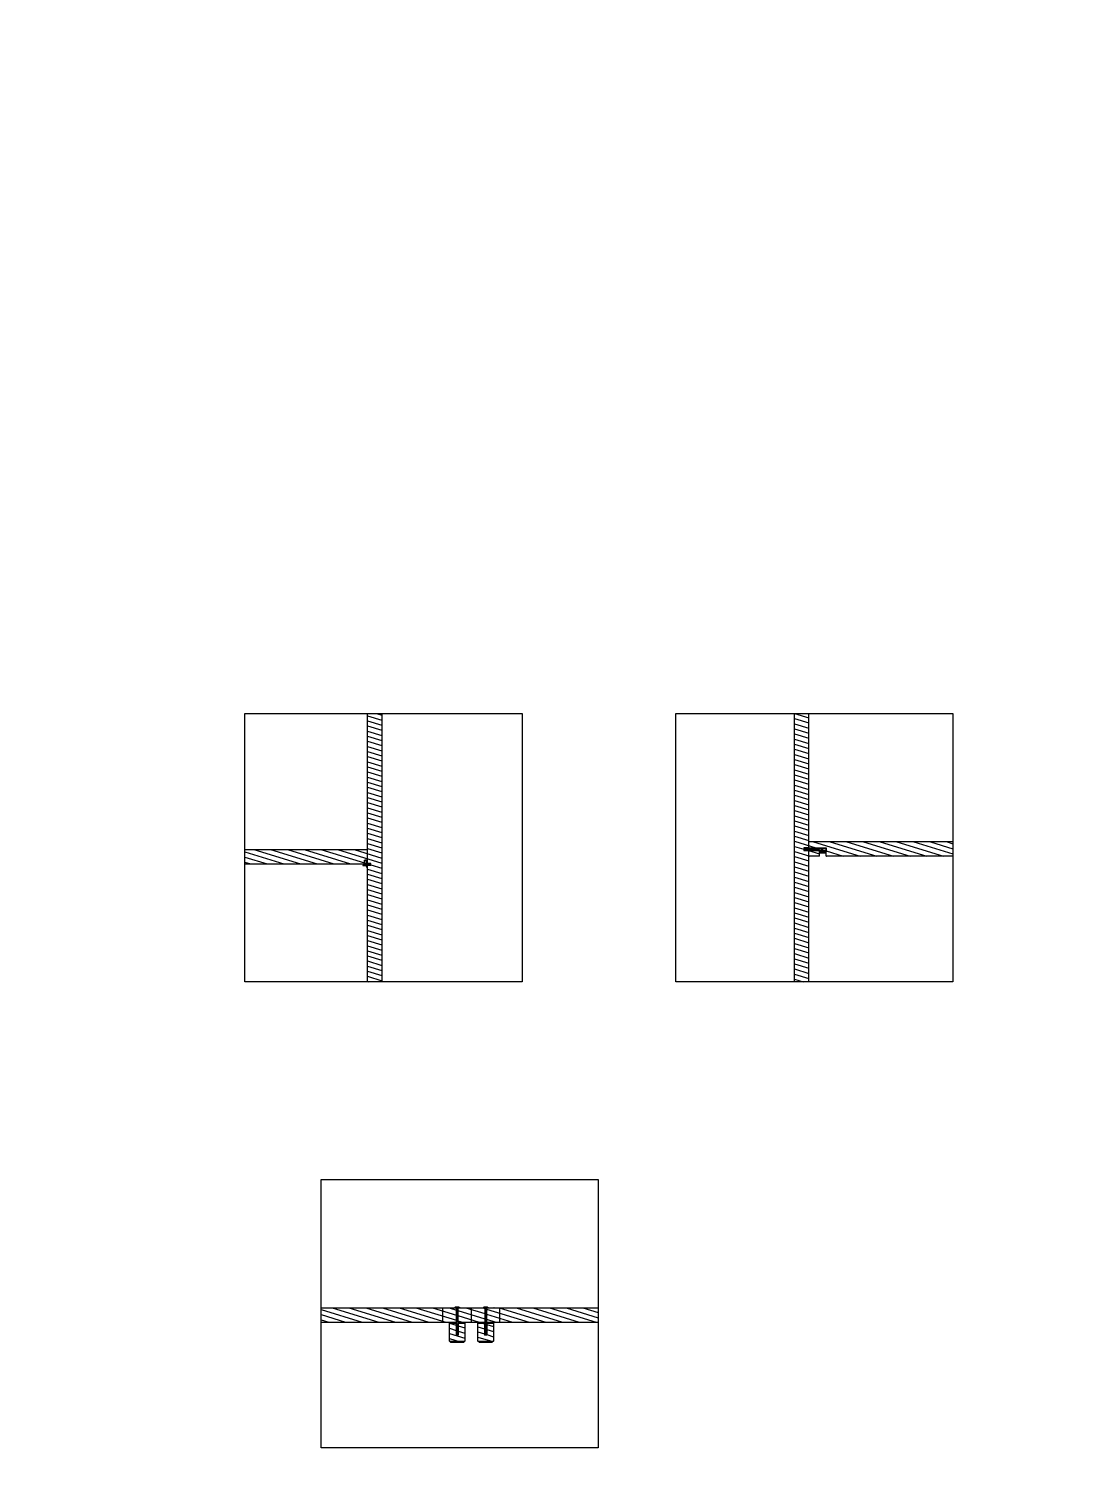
# Model space of a CAD drawing. Header units: centimetres. Extents: x 2056 to 3726, y 479 to 1259.
# Drawn here: x 3335.3 to 3519.8, y 1005.6 to 1259.1 of the extents above; entities that cross this region are included whole.
import ezdxf

# ---------------------------------------------------------------- set-up
doc = ezdxf.new("R2010")
doc.units = ezdxf.units.CM
doc.layers.add('A-FURN', color=94, linetype='Continuous')
doc.layers.add('ferramenta', color=211, linetype='Continuous')

msp = doc.modelspace()

# ---------------------------------------------------------------- hatches: boundary and pattern name
at = {"layer": 'A-FURN'}
h = msp.add_hatch(dxfattribs=at)
h.set_pattern_fill('ANSI31', color=253, scale=0.27, angle=118)
h.paths.add_polyline_path([(3277.14, 1045), (3275.29, 1045), (3275.29, 1044.01), (3277.14, 1044)])
h.paths.add_polyline_path([(3203.99, 1045), (3202.14, 1045), (3202.14, 1044.01), (3203.99, 1044.01)])
h.paths.add_polyline_path([(3197.14, 1044.99), (3197.14, 1044.99), (3195.29, 1044.99), (3195.29, 1044.01), (3197.14, 1044.01)])
h.paths.add_polyline_path([(3123.99, 1044.99), (3122.14, 1044.99), (3122.14, 1044.99), (3122.14, 1044.01), (3123.99, 1044.01)], flags=17)
h.paths.add_polyline_path([(3474.04, 1114.97), (3472.19, 1114.97), (3472.19, 1114.97), (3472.19, 1114), (3474.04, 1114)], flags=17)
h.paths.add_polyline_path([(3497.48, 1116.5), (3472.19, 1116.5), (3472.19, 1115.48), (3475.23, 1115.48), (3475.23, 1114), (3497.48, 1114)])
h.paths.add_polyline_path([(3472.19, 1139.05), (3469.69, 1139.05), (3469.69, 1091.95), (3472.19, 1091.95), (3472.19, 1114.97), (3472.19, 1114.97), (3471.32, 1114.97), (3471.32, 1115.48), (3472.19, 1115.48), (3472.19, 1116.5)])
h.paths.add_polyline_path([(3572.36, 1123.63), (3552.37, 1123.63), (3552.37, 1121.13), (3572.36, 1121.13)])
h.paths.add_polyline_path([(3552.37, 1123.63), (3547.37, 1123.63), (3547.37, 1121.13), (3552.37, 1121.13)])
h.paths.add_polyline_path([(3549.87, 1127.18), (3548.99, 1127.18), (3548.99, 1127.69), (3549.87, 1127.69), (3549.87, 1128.88), (3548.8, 1128.88), (3548.8, 1129.46), (3549.87, 1129.46), (3549.87, 1139.05), (3547.37, 1139.05), (3547.37, 1123.63), (3549.87, 1123.63)])
h.paths.add_polyline_path([(3572.36, 1139.05), (3549.87, 1139.05), (3549.87, 1129.46), (3550.94, 1129.46), (3550.94, 1128.88), (3549.87, 1128.88), (3549.87, 1127.69), (3552.27, 1127.69), (3552.27, 1127.18), (3549.87, 1127.18), (3549.87, 1123.63), (3552.37, 1123.63), (3572.36, 1123.63)])
h.paths.add_polyline_path([(3411.82, 1028.89), (3409.09, 1028.89), (3409.31, 1028.73), (3411.6, 1028.73)])
h.paths.add_polyline_path([(3410.28, 1032.16), (3409.17, 1032.16), (3409.1, 1032.05), (3409.13, 1032.04), (3410.28, 1032.04)])
h.paths.add_polyline_path([(3411.74, 1032.16), (3410.63, 1032.16), (3410.63, 1032.04), (3411.82, 1032.04)])
h.paths.add_polyline_path([(3411.82, 1032.04), (3410.63, 1032.04), (3410.63, 1029.93), (3410.28, 1029.93), (3410.28, 1032.04), (3409.13, 1032.04), (3409.09, 1032.04), (3409.09, 1028.89), (3411.82, 1028.89)])
h.paths.add_polyline_path([(3415.28, 1032.16), (3414.17, 1032.16), (3414.09, 1032.04), (3415.28, 1032.04)])
h.paths.add_polyline_path([(3416.74, 1032.16), (3415.64, 1032.16), (3415.64, 1032.04), (3416.82, 1032.04)])
h.paths.add_polyline_path([(3416.82, 1032.04), (3415.64, 1032.04), (3415.64, 1029.93), (3415.28, 1029.93), (3415.28, 1032.04), (3414.09, 1032.04), (3414.09, 1028.89), (3416.82, 1028.89)])
h.paths.add_polyline_path([(3416.82, 1028.89), (3414.09, 1028.89), (3414.31, 1028.73), (3416.6, 1028.73)])
h.paths.add_polyline_path([(3600.59, 1123.24), (3599.52, 1123.24), (3599.52, 1123.83), (3600.59, 1123.83), (3600.59, 1125.88), (3598.09, 1125.91), (3598.09, 1116.04), (3600.59, 1116.04), (3600.59, 1118.24), (3599.52, 1118.24), (3599.52, 1118.83), (3600.59, 1118.83)])
h.paths.add_polyline_path([(3607.54, 1125.8), (3600.59, 1125.88), (3600.59, 1123.83), (3601.66, 1123.83), (3601.66, 1123.24), (3600.59, 1123.24), (3600.59, 1118.83), (3601.66, 1118.83), (3601.66, 1118.24), (3600.59, 1118.24), (3600.59, 1116.04), (3600.59, 1116.04), (3607.51, 1116.04)])
h.paths.add_polyline_path([(3653.57, 1117.14), (3643.1, 1117.14), (3643.1, 1117.14), (3643.1, 1116.18), (3642.98, 1115.9), (3642.87, 1116.18), (3642.87, 1117.14), (3631.29, 1117.14), (3631.29, 1109.4), (3653.57, 1109.4)])
h.paths.add_polyline_path([(3653.57, 1117.64), (3643.1, 1117.64), (3643.1, 1117.14), (3653.57, 1117.14)])
h.paths.add_polyline_path([(3642.87, 1117.64), (3631.29, 1117.64), (3631.29, 1117.14), (3642.87, 1117.14)])
h.paths.add_polyline_path([(3415.32, 1034.75), (3412.96, 1034.75), (3412.96, 1032.25), (3415.32, 1032.25)])
h.paths.add_polyline_path([(3417.96, 1034.75), (3415.6, 1034.75), (3415.6, 1032.25), (3417.96, 1032.25)])
h.paths.add_polyline_path([(3397.24, 1139.05), (3394.74, 1139.05), (3394.74, 1112.68), (3395.28, 1112.68), (3395.28, 1112.39), (3394.74, 1112.39), (3394.74, 1091.95), (3397.24, 1091.95)])
h.paths.add_polyline_path([(3394.74, 1115.15), (3373.21, 1115.15), (3373.21, 1112.65), (3394.06, 1112.65), (3394.18, 1112.75), (3394.18, 1113.3), (3394.58, 1113.3), (3394.58, 1112.75), (3394.69, 1112.65), (3394.74, 1112.65), (3394.74, 1112.68)])
h.paths.add_polyline_path([(3410.31, 1034.75), (3407.96, 1034.75), (3407.96, 1032.25), (3410.31, 1032.25)])
h.paths.add_polyline_path([(3412.96, 1034.75), (3410.6, 1034.75), (3410.6, 1032.25), (3412.96, 1032.25)])
h.paths.add_polyline_path([(3407.96, 1034.75), (3386.56, 1034.75), (3386.56, 1032.25), (3407.96, 1032.25)])
h.paths.add_polyline_path([(3435.23, 1034.75), (3417.96, 1034.75), (3417.96, 1032.25), (3435.23, 1032.25)])
h.paths.add_polyline_path([(3197.14, 1146.26), (3122.14, 1146.26), (3122.14, 1143.76), (3197.14, 1143.76)])
h.paths.add_polyline_path([(3197.14, 1115.51), (3122.14, 1115.51), (3122.14, 1113.01), (3122.19, 1113.01), (3122.3, 1113.12), (3122.3, 1113.67), (3122.7, 1113.67), (3122.7, 1113.12), (3122.81, 1113.01), (3196.47, 1113.01), (3196.58, 1113.12), (3196.58, 1113.67), (3196.98, 1113.67), (3196.98, 1113.12), (3197.09, 1113.01), (3197.14, 1113.01)])
h.paths.add_polyline_path([(3277.14, 1146.26), (3202.14, 1146.26), (3202.14, 1143.76), (3277.14, 1143.76)])
h.paths.add_polyline_path([(3276.58, 1113.66), (3276.98, 1113.66), (3276.98, 1113.11), (3277.09, 1113), (3277.14, 1113), (3277.14, 1113.04), (3277.14, 1115.5), (3202.14, 1115.51), (3202.14, 1113.01), (3202.19, 1113.01), (3202.3, 1113.12), (3202.3, 1113.67), (3202.7, 1113.67), (3202.7, 1113.12), (3202.81, 1113.01), (3276.47, 1113), (3276.58, 1113.11)])
h.paths.add_polyline_path([(3277.14, 1083.51), (3202.14, 1083.51), (3202.14, 1080.95), (3202.3, 1081.1), (3202.3, 1081.67), (3202.7, 1081.67), (3202.7, 1081.1), (3202.79, 1081.01), (3276.47, 1081.01), (3276.58, 1081.11), (3276.58, 1081.66), (3276.98, 1081.66), (3276.98, 1081.11), (3277.09, 1081.01), (3277.14, 1081.01)])
h.paths.add_polyline_path([(3197.14, 1083.51), (3122.14, 1083.51), (3122.14, 1081.01), (3122.19, 1081.01), (3122.3, 1081.12), (3122.3, 1081.67), (3122.7, 1081.67), (3122.7, 1081.12), (3122.81, 1081.01), (3196.47, 1081.01), (3196.58, 1081.12), (3196.58, 1081.67), (3196.98, 1081.67), (3196.98, 1081.12), (3197.09, 1081.01), (3197.14, 1081.01)])
h.paths.add_polyline_path([(3194.1, 1045.5), (3197.14, 1045.5), (3197.14, 1046.51), (3122.14, 1046.51), (3122.14, 1045.5), (3125.18, 1045.5), (3125.18, 1044.01), (3194.1, 1044.01)])
h.paths.add_polyline_path([(3277.14, 1046.5), (3202.14, 1046.51), (3202.14, 1045.51), (3205.18, 1045.51), (3205.18, 1044.01), (3274.1, 1044.01), (3274.1, 1045.51), (3277.14, 1045.51)])
h.paths.add_polyline_path([(3197.14, 1019.51), (3122.14, 1019.51), (3122.14, 1017.01), (3122.19, 1017.01), (3122.3, 1017.12), (3122.3, 1017.67), (3122.7, 1017.67), (3122.7, 1017.12), (3122.81, 1017.01), (3196.47, 1017.01), (3196.58, 1017.12), (3196.58, 1017.67), (3196.98, 1017.67), (3196.98, 1017.12), (3197.09, 1017.01), (3197.14, 1017.01)])
h.paths.add_polyline_path([(3277.14, 1019.51), (3202.14, 1019.51), (3202.14, 1017.01), (3202.19, 1017.01), (3202.3, 1017.12), (3202.3, 1017.67), (3202.7, 1017.67), (3202.7, 1017.12), (3202.81, 1017.01), (3276.47, 1017.01), (3276.58, 1017.11), (3276.58, 1017.66), (3276.98, 1017.66), (3276.98, 1017.11), (3277.14, 1016.96)])
h.paths.add_polyline_path([(3197.14, 987.5), (3122.14, 987.5), (3122.14, 985.01), (3122.19, 985.01), (3122.3, 985.12), (3122.3, 985.67), (3122.7, 985.67), (3122.7, 985.12), (3122.81, 985.01), (3196.47, 985.01), (3196.58, 985.12), (3196.58, 985.67), (3196.98, 985.67), (3196.98, 985.12), (3197.14, 984.97)])
h.paths.add_polyline_path([(3277.14, 987.51), (3202.14, 987.51), (3202.14, 985.01), (3202.19, 985.01), (3202.3, 985.12), (3202.3, 985.67), (3202.7, 985.67), (3202.7, 985.12), (3202.81, 985.01), (3276.47, 985.01), (3276.58, 985.11), (3276.58, 985.66), (3276.98, 985.66), (3276.98, 985.11), (3277.14, 984.96)])
h.paths.add_polyline_path([(3197.14, 955.22), (3196.07, 955.22), (3196.07, 955.8), (3197.14, 955.8), (3197.14, 956.76), (3122.14, 956.76), (3122.14, 955.8), (3123.21, 955.8), (3123.21, 955.22), (3122.14, 955.22), (3122.14, 954.26), (3197.14, 954.26)])
h.paths.add_polyline_path([(3277.14, 956.76), (3202.14, 956.76), (3202.14, 955.8), (3203.21, 955.8), (3203.21, 955.22), (3202.14, 955.22), (3202.14, 954.26), (3277.14, 954.26), (3277.14, 955.22), (3276.07, 955.22), (3276.07, 955.8), (3277.14, 955.8)])
h.paths.add_polyline_path([(3197.14, 951.47), (3196.07, 951.47), (3196.07, 952.05), (3197.14, 952.05), (3197.14, 954.26), (3122.14, 954.26), (3122.14, 952.05), (3123.21, 952.05), (3123.21, 951.47), (3122.14, 951.47), (3122.14, 947.05), (3123.21, 947.05), (3123.21, 946.47), (3122.14, 946.47), (3122.14, 944.26), (3122.14, 944.26), (3197.14, 944.26), (3197.14, 946.47), (3196.07, 946.47), (3196.07, 947.05), (3197.14, 947.05)])
h.paths.add_polyline_path([(2972.57, 987.5), (2947.57, 987.5), (2947.57, 985.01), (2972.57, 985.01)])
h.paths.add_polyline_path([(2972.57, 1019.51), (2947.57, 1019.51), (2947.57, 1017.01), (2972.57, 1017.01)])
h.paths.add_polyline_path([(2972.57, 956.76), (2947.57, 956.76), (2947.57, 955.62), (2947.57, 955.62), (2948.52, 955.62), (2948.81, 955.5), (2948.52, 955.39), (2947.57, 955.39), (2947.57, 954.26), (2972.57, 954.26)])
h.paths.add_polyline_path([(2972.57, 954.26), (2970.21, 954.26), (2970.21, 944.26), (2972.57, 944.26)])
h.paths.add_polyline_path([(2970.21, 954.26), (2967.71, 954.26), (2967.71, 944.26), (2970.21, 944.26)])
h.paths.add_polyline_path([(2947.57, 958.31), (2947.07, 958.31), (2947.07, 955.62), (2947.57, 955.62)])
h.paths.add_polyline_path([(2947.57, 955.39), (2947.07, 955.39), (2947.07, 953.26), (2947.57, 953.26)])
h.paths.add_polyline_path([(2972.57, 1083.51), (2947.57, 1083.51), (2947.57, 1081.01), (2972.57, 1081.01)])
h.paths.add_polyline_path([(2972.57, 1046.51), (2947.57, 1046.51), (2947.57, 1045.38), (2948.52, 1045.38), (2948.81, 1045.26), (2948.52, 1045.15), (2947.57, 1045.15), (2947.57, 1044.01), (2972.57, 1044.01)])
h.paths.add_polyline_path([(2972.57, 1115.51), (2947.57, 1115.51), (2947.57, 1113.01), (2972.57, 1113.01)])
h.paths.add_polyline_path([(2972.57, 1146.26), (2947.57, 1146.26), (2947.57, 1145.13), (2947.57, 1145.13), (2948.52, 1145.13), (2948.81, 1145.01), (2948.52, 1144.9), (2947.57, 1144.9), (2947.57, 1143.76), (2972.57, 1143.76)])
h.paths.add_polyline_path([(2947.57, 1146.26), (2947.07, 1146.26), (2947.07, 1145.13), (2947.57, 1145.13)])
h.paths.add_polyline_path([(3199.64, 1146.26), (3198.83, 1146.26), (3197.14, 1146.26), (3197.14, 1143.76), (3197.14, 1113.05), (3197.68, 1113.05), (3197.68, 1112.75), (3197.14, 1112.75), (3197.14, 1081.05), (3197.68, 1081.05), (3197.68, 1080.76), (3197.14, 1080.76), (3197.14, 1045.5), (3198.02, 1045.5), (3198.02, 1044.99), (3197.14, 1044.99), (3197.14, 1017.05), (3197.68, 1017.05), (3197.68, 1016.76), (3197.14, 1016.76), (3197.14, 985.05), (3197.68, 985.05), (3197.68, 984.76), (3197.14, 984.76), (3197.14, 955.8), (3198.21, 955.8), (3198.21, 955.22), (3197.14, 955.22), (3197.14, 954.26), (3197.14, 952.05), (3198.21, 952.05), (3198.21, 951.47), (3197.14, 951.47), (3197.14, 947.05), (3198.21, 947.05), (3198.21, 946.47), (3197.14, 946.47), (3197.14, 944.26), (3199.64, 944.26)])
h.paths.add_polyline_path([(3022.57, 1256.61), (3021.53, 1256.61), (3021.53, 1257.17), (3022.57, 1257.17), (3022.57, 1259.14), (3020.07, 1259.14), (3020.07, 1231.64), (3022.57, 1231.64), (3022.57, 1235.18), (3021.69, 1235.18), (3021.69, 1235.69), (3022.57, 1235.69), (3022.57, 1236.89), (3021.5, 1236.89), (3021.5, 1237.47), (3022.57, 1237.47), (3022.57, 1250.81), (3021.5, 1250.81), (3021.5, 1251.39), (3022.57, 1251.39), (3022.57, 1252.59), (3021.69, 1252.59), (3021.69, 1253.1), (3022.57, 1253.1)])
h.paths.add_polyline_path([(3025.07, 1231.64), (3020.07, 1231.64), (3020.07, 1229.14), (3025.07, 1229.14)])
h.paths.add_polyline_path([(3055.07, 1231.64), (3025.07, 1231.64), (3025.07, 1229.14), (3055.07, 1229.14)])
h.paths.add_polyline_path([(3057.43, 1231.64), (3055.07, 1231.64), (3055.07, 1229.14), (3057.43, 1229.14)])
h.paths.add_polyline_path([(3060.07, 1231.64), (3057.71, 1231.64), (3057.71, 1229.14), (3060.07, 1229.14)])
h.paths.add_polyline_path([(3062.43, 1231.64), (3060.07, 1231.64), (3060.07, 1229.14), (3062.43, 1229.14)])
h.paths.add_polyline_path([(3065.07, 1231.64), (3062.71, 1231.64), (3062.71, 1229.14), (3065.07, 1229.14)])
h.paths.add_polyline_path([(3095.07, 1231.64), (3065.07, 1231.64), (3065.07, 1229.14), (3095.07, 1229.14)])
h.paths.add_polyline_path([(3100.07, 1231.64), (3095.07, 1231.64), (3095.07, 1229.14), (3100.07, 1229.14)])
h.paths.add_polyline_path([(3105.07, 1231.64), (3100.07, 1231.64), (3100.07, 1229.14), (3105.07, 1229.14)])
h.paths.add_polyline_path([(3102.57, 1235.18), (3101.69, 1235.18), (3101.69, 1235.69), (3102.57, 1235.69), (3102.57, 1236.89), (3101.5, 1236.89), (3101.5, 1237.47), (3102.57, 1237.47), (3102.57, 1250.81), (3101.5, 1250.81), (3101.5, 1251.39), (3102.57, 1251.39), (3102.57, 1252.59), (3101.69, 1252.59), (3101.69, 1253.1), (3102.57, 1253.1), (3102.57, 1256.61), (3101.53, 1256.61), (3101.53, 1257.17), (3102.57, 1257.17), (3102.57, 1259.14), (3100.07, 1259.14), (3100.07, 1231.64), (3100.07, 1231.64), (3102.57, 1231.64)])
h.paths.add_polyline_path([(3100.07, 1259.14), (3097.57, 1259.14), (3097.57, 1257.17), (3098.6, 1257.17), (3098.6, 1256.61), (3097.57, 1256.61), (3097.57, 1253.1), (3098.44, 1253.1), (3098.44, 1252.59), (3097.57, 1252.59), (3097.57, 1251.39), (3098.64, 1251.39), (3098.64, 1250.81), (3097.57, 1250.81), (3097.57, 1237.47), (3098.64, 1237.47), (3098.64, 1236.89), (3097.57, 1236.89), (3097.57, 1235.69), (3098.44, 1235.69), (3098.44, 1235.18), (3097.57, 1235.18), (3097.57, 1231.64), (3100.07, 1231.64)])
h.paths.add_polyline_path([(3033.16, 1257.14), (3021.57, 1257.14), (3021.57, 1256.64), (3033.16, 1256.64)])
h.paths.add_polyline_path([(3043.86, 1257.14), (3033.38, 1257.14), (3033.38, 1256.64), (3043.86, 1256.64)], flags=17)
h.paths.add_polyline_path([(3054.56, 1257.14), (3044.08, 1257.14), (3044.08, 1256.64), (3054.56, 1256.64)], flags=17)
h.paths.add_polyline_path([(3065.36, 1257.14), (3054.78, 1257.14), (3054.78, 1256.64), (3065.36, 1256.64)], flags=17)
h.paths.add_polyline_path([(3076.06, 1257.14), (3065.58, 1257.14), (3065.58, 1256.64), (3076.06, 1256.64)], flags=17)
h.paths.add_polyline_path([(3086.76, 1257.14), (3076.28, 1257.14), (3076.28, 1256.64), (3086.76, 1256.64)], flags=17)
h.paths.add_polyline_path([(3098.57, 1257.14), (3086.98, 1257.14), (3086.98, 1256.64), (3098.57, 1256.64)])
h.paths.add_polyline_path([(3113.16, 1257.14), (3101.57, 1257.14), (3101.57, 1256.64), (3113.16, 1256.64)])
h.paths.add_polyline_path([(3123.86, 1257.14), (3113.38, 1257.14), (3113.38, 1256.64), (3123.86, 1256.64)], flags=17)
h.paths.add_polyline_path([(3134.56, 1257.14), (3124.08, 1257.14), (3124.08, 1256.64), (3134.56, 1256.64)], flags=17)
h.paths.add_polyline_path([(3145.36, 1257.14), (3134.78, 1257.14), (3134.78, 1256.64), (3145.36, 1256.64)], flags=17)
h.paths.add_polyline_path([(3156.06, 1257.14), (3145.58, 1257.14), (3145.58, 1256.64), (3156.06, 1256.64)], flags=17)
h.paths.add_polyline_path([(3166.76, 1257.14), (3156.28, 1257.14), (3156.28, 1256.64), (3166.76, 1256.64)], flags=17)
h.paths.add_polyline_path([(3178.57, 1257.14), (3166.98, 1257.14), (3166.98, 1256.64), (3178.57, 1256.64)])
h.paths.add_polyline_path([(3180.07, 1259.14), (3177.57, 1259.14), (3177.57, 1257.17), (3178.6, 1257.17), (3178.6, 1256.61), (3177.57, 1256.61), (3177.57, 1253.1), (3178.45, 1253.1), (3178.45, 1252.59), (3177.57, 1252.59), (3177.57, 1251.39), (3177.57, 1251.39), (3178.64, 1251.39), (3178.64, 1250.81), (3177.57, 1250.81), (3177.57, 1237.47), (3178.64, 1237.47), (3178.64, 1236.89), (3177.57, 1236.89), (3177.57, 1235.69), (3178.44, 1235.69), (3178.44, 1235.18), (3177.57, 1235.18), (3177.57, 1231.64), (3180.07, 1231.64)])
h.paths.add_polyline_path([(3180.07, 1231.64), (3177.57, 1231.64), (3175.07, 1231.64), (3175.07, 1229.14), (3180.07, 1229.14)])
h.paths.add_polyline_path([(3175.07, 1231.64), (3145.07, 1231.64), (3145.07, 1229.14), (3175.07, 1229.14)])
h.paths.add_polyline_path([(3145.07, 1231.64), (3142.71, 1231.64), (3142.71, 1229.14), (3145.07, 1229.14)])
h.paths.add_polyline_path([(3142.43, 1231.64), (3140.07, 1231.64), (3140.07, 1229.14), (3142.43, 1229.14)])
h.paths.add_polyline_path([(3140.07, 1231.64), (3137.7, 1231.64), (3137.7, 1229.14), (3140.07, 1229.14)])
h.paths.add_polyline_path([(3137.42, 1231.64), (3135.07, 1231.64), (3135.07, 1229.14), (3137.42, 1229.14)])
h.paths.add_polyline_path([(3135.07, 1231.64), (3105.07, 1231.64), (3105.07, 1229.14), (3135.07, 1229.14)])
h.paths.add_polyline_path([(3097.57, 1250.81), (3096.5, 1250.81), (3096.5, 1251.39), (3097.57, 1251.39), (3097.57, 1252.59), (3095.17, 1252.59), (3095.17, 1253.1), (3097.57, 1253.1), (3097.57, 1256.64), (3086.98, 1256.64), (3086.98, 1255.68), (3086.87, 1255.4), (3086.86, 1255.43), (3086.95, 1255.68), (3086.95, 1257.17), (3086.76, 1257.17), (3086.76, 1256.64), (3076.28, 1256.64), (3076.28, 1256.64), (3076.28, 1255.68), (3076.17, 1255.4), (3076.06, 1255.68), (3076.06, 1256.64), (3065.58, 1256.64), (3065.58, 1255.68), (3065.47, 1255.4), (3065.46, 1255.43), (3065.55, 1255.68), (3065.55, 1257.17), (3065.36, 1257.17), (3065.36, 1256.64), (3054.78, 1256.64), (3054.78, 1256.64), (3054.78, 1255.68), (3054.67, 1255.4), (3054.56, 1255.68), (3054.56, 1256.64), (3044.08, 1256.64), (3044.08, 1255.68), (3043.97, 1255.4), (3043.96, 1255.43), (3044.05, 1255.68), (3044.05, 1257.17), (3043.86, 1257.17), (3043.86, 1256.64), (3033.38, 1256.64), (3033.38, 1256.64), (3033.38, 1255.68), (3033.27, 1255.4), (3033.16, 1255.68), (3033.16, 1256.64), (3022.57, 1256.64), (3022.57, 1253.1), (3024.97, 1253.1), (3024.97, 1252.59), (3022.57, 1252.59), (3022.57, 1251.39), (3023.64, 1251.39), (3023.64, 1250.81), (3022.57, 1250.81), (3022.57, 1237.47), (3023.64, 1237.47), (3023.64, 1236.89), (3022.57, 1236.89), (3022.57, 1235.69), (3024.97, 1235.69), (3024.97, 1235.18), (3022.57, 1235.18), (3022.57, 1231.64), (3025.07, 1231.64), (3055.07, 1231.64), (3057.17, 1231.64), (3057.17, 1231.74), (3057.25, 1231.74, -0.08048), (3057.89, 1231.74), (3057.96, 1231.74), (3062.17, 1231.65), (3062.17, 1231.74), (3062.25, 1231.74, -0.08048), (3062.89, 1231.74), (3062.96, 1231.74), (3097.57, 1231.7), (3097.57, 1235.18), (3095.17, 1235.18), (3095.17, 1235.69), (3097.57, 1235.69), (3097.57, 1236.89), (3096.5, 1236.89), (3096.5, 1237.47), (3097.57, 1237.47)])
h.paths.add_polyline_path([(3177.57, 1250.81), (3176.5, 1250.81), (3176.5, 1251.39), (3177.57, 1251.39), (3177.57, 1252.59), (3175.17, 1252.59), (3175.17, 1253.1), (3177.57, 1253.1), (3177.57, 1256.64), (3166.98, 1256.64), (3166.98, 1255.68), (3166.87, 1255.4), (3166.85, 1255.43), (3166.94, 1255.69), (3166.94, 1257.18), (3166.76, 1257.18), (3166.76, 1256.64), (3156.28, 1256.64), (3156.28, 1256.64), (3156.28, 1255.68), (3156.17, 1255.4), (3156.06, 1255.68), (3156.06, 1256.64), (3145.58, 1256.64), (3145.58, 1255.68), (3145.47, 1255.4), (3145.36, 1255.68), (3145.36, 1256.64), (3134.78, 1256.64), (3134.78, 1256.64), (3134.78, 1255.68), (3134.67, 1255.4), (3134.56, 1255.68), (3134.56, 1256.64), (3124.08, 1256.64), (3124.08, 1255.68), (3123.97, 1255.4), (3123.86, 1255.68), (3123.86, 1256.64), (3113.38, 1256.64), (3113.38, 1256.64), (3113.38, 1255.68), (3113.27, 1255.4), (3113.16, 1255.68), (3113.16, 1256.64), (3102.57, 1256.64), (3102.57, 1253.1), (3104.97, 1253.1), (3104.97, 1252.59), (3102.57, 1252.59), (3102.57, 1251.39), (3103.64, 1251.39), (3103.64, 1250.81), (3102.57, 1250.81), (3102.57, 1237.47), (3103.64, 1237.47), (3103.64, 1236.89), (3102.57, 1236.89), (3102.57, 1235.69), (3104.97, 1235.69), (3104.97, 1235.18), (3102.57, 1235.18), (3102.57, 1231.64), (3137.17, 1231.64), (3137.17, 1231.74), (3137.25, 1231.74, -0.08048), (3137.89, 1231.74), (3137.96, 1231.74), (3142.17, 1231.65), (3142.17, 1231.74), (3142.25, 1231.74, -0.08048), (3142.89, 1231.74), (3142.96, 1231.74), (3177.57, 1231.65), (3177.57, 1235.18), (3175.17, 1235.18), (3175.17, 1235.69), (3177.57, 1235.69), (3177.57, 1236.89), (3177.57, 1236.89), (3176.5, 1236.89), (3176.5, 1237.47), (3177.57, 1237.47)])
h.paths.add_polyline_path([(3166.76, 1255.68), (3166.76, 1256.64), (3166.79, 1257.18), (3166.79, 1255.69)], flags=16)

# ---------------------------------------------------------------- linework, layer by layer
at = {"layer": 'A-FURN', "color": 137}
for p, q in [((3394.74, 1112.68), (3394.74, 1139.05)), ((3397.24, 1139.05), (3397.24, 1091.95)), ((3469.69, 1091.95), (3469.69, 1139.05)), ((3472.19, 1115.48), (3472.19, 1139.05)), ((3497.48, 1116.5), (3472.19, 1116.5)), ((3373.21, 1115.15), (3394.74, 1115.15)), ((3394.18, 1112.75), (3394.18, 1113.3)), ((3394.18, 1113.3), (3394.58, 1113.3)), ((3394.58, 1112.75), (3394.58, 1113.3)), ((3472.19, 1115.48), (3471.32, 1115.48)), ((3471.32, 1115.48), (3471.32, 1114.97)), ((3471.32, 1114.97), (3472.19, 1114.97)), ((3472.19, 1115.48), (3475.23, 1115.48)), ((3472.19, 1091.95), (3472.19, 1114.97)), ((3472.19, 1114.97), (3474.04, 1114.97)), ((3474.04, 1114), (3472.19, 1114)), ((3474.04, 1114), (3474.04, 1114.97)), ((3475.23, 1114), (3475.23, 1115.48)), ((3497.48, 1114), (3475.23, 1114)), ((3373.21, 1112.65), (3394.06, 1112.65)), ((3394.06, 1112.65), (3394.18, 1112.75)), ((3394.69, 1112.65), (3394.58, 1112.75)), ((3394.69, 1112.65), (3394.74, 1112.65)), ((3395.28, 1112.68), (3394.74, 1112.68)), ((3394.74, 1112.65), (3394.74, 1112.68)), ((3394.74, 1091.95), (3394.74, 1112.39)), ((3394.74, 1112.39), (3395.28, 1112.39)), ((3395.28, 1112.39), (3395.28, 1112.68)), ((3386.56, 1034.75), (3410.31, 1034.75)), ((3407.96, 1032.25), (3407.96, 1034.75)), ((3410.6, 1034.75), (3415.32, 1034.75)), ((3412.96, 1032.25), (3412.96, 1034.75)), ((3415.6, 1034.75), (3435.23, 1034.75)), ((3417.96, 1032.25), (3417.96, 1034.75)), ((3386.56, 1032.25), (3410.31, 1032.25)), ((3410.6, 1032.25), (3415.32, 1032.25)), ((3415.6, 1032.25), (3435.23, 1032.25))]:
    msp.add_line(p, q, dxfattribs=at)
at = {"layer": 'A-FURN', "color": 239, "transparency": 33554687}
for p, q in [((3410.31, 1034.75), (3410.31, 1032.25)), ((3410.6, 1034.75), (3410.6, 1032.25)), ((3415.32, 1034.75), (3415.32, 1032.25)), ((3415.6, 1034.75), (3415.6, 1032.25))]:
    msp.add_line(p, q, dxfattribs=at)
at = {"layer": 'A-FURN', "linetype": 'Continuous', "transparency": 33554687}
msp.add_line((3416.95, 1034.73), (3416.89, 1034.75), dxfattribs=at)
at = {"layer": 'A-FURN', "color": 137, "transparency": 33554687}
for p, q in [((3410.28, 1029.93), (3410.63, 1029.93)), ((3415.64, 1029.93), (3415.28, 1029.93))]:
    msp.add_line(p, q, dxfattribs=at)
at = {"layer": 'A-FURN'}
for points in [[(3373.21, 1139.05), (3421.88, 1139.05), (3421.88, 1091.95), (3373.21, 1091.95)], [(3448.81, 1139.05), (3497.48, 1139.05), (3497.48, 1091.95), (3448.81, 1091.95)], [(3386.56, 1057.29), (3435.23, 1057.29), (3435.23, 1010.19), (3386.56, 1010.19)]]:
    msp.add_lwpolyline(points, close=True, dxfattribs=at)
at = {"layer": 'ferramenta', "color": 239, "transparency": 33554687}
for p, q in [((3394.2, 1113.24), (3394.23, 1113.27)), ((3394.2, 1112.75), (3394.2, 1113.24)), ((3394.2, 1113.24), (3394.56, 1113.24)), ((3394.52, 1113.27), (3394.23, 1113.27)), ((3394.52, 1113.27), (3394.56, 1113.24)), ((3474.05, 1115.48), (3475.22, 1115.48)), ((3474.05, 1115.48), (3474.05, 1115.4)), ((3474.05, 1115.4), (3475.1, 1115.4)), ((3474.05, 1115.06), (3474.05, 1114.57)), ((3474.05, 1115.06), (3474.86, 1115.06)), ((3474.05, 1114.57), (3475.22, 1114.57)), ((3474.86, 1115.06), (3474.87, 1115.07)), ((3474.87, 1115.07), (3474.9, 1115.07)), ((3474.9, 1115.07), (3474.91, 1115.06)), ((3474.91, 1115.06), (3474.96, 1115.06)), ((3474.96, 1115.06), (3474.97, 1115.07)), ((3474.97, 1115.07), (3475, 1115.07)), ((3475, 1115.07), (3475.01, 1115.06)), ((3475.01, 1115.06), (3475.06, 1115.06)), ((3475.06, 1115.06), (3475.07, 1115.07)), ((3475.07, 1115.07), (3475.09, 1115.07)), ((3475.09, 1115.07), (3475.11, 1115.06)), ((3475.12, 1114.63), (3475.12, 1114.74)), ((3475.2, 1114.76), (3475.14, 1114.76)), ((3475.2, 1114.61), (3475.14, 1114.61)), ((3475.2, 1115.3), (3475.2, 1115.16)), ((3475.22, 1115.48), (3475.22, 1114.78)), ((3394.05, 1112.4), (3393.9, 1112.4)), ((3393.9, 1112.4), (3393.9, 1112.34)), ((3393.9, 1112.34), (3394.3, 1112.34)), ((3394.05, 1112.61), (3394.2, 1112.75)), ((3394.05, 1112.61), (3394.71, 1112.61)), ((3394.05, 1112.4), (3394.05, 1112.61)), ((3394.05, 1112.4), (3394.71, 1112.4)), ((3394.2, 1112.75), (3394.56, 1112.75)), ((3394.51, 1112.34), (3394.71, 1112.34)), ((3394.56, 1112.75), (3394.71, 1112.61)), ((3394.71, 1112.61), (3394.71, 1112.4)), ((3394.71, 1112.58), (3394.88, 1112.58)), ((3394.71, 1112.43), (3394.75, 1112.43)), ((3394.71, 1112.34), (3394.71, 1112.4)), ((3394.78, 1112.41), (3394.76, 1112.43)), ((3394.79, 1112.44), (3394.8, 1112.43)), ((3394.8, 1112.43), (3395.05, 1112.43)), ((3394.88, 1112.58), (3394.93, 1112.61)), ((3394.93, 1112.61), (3395.17, 1112.61)), ((3395.05, 1112.43), (3395.1, 1112.46)), ((3395.1, 1112.46), (3395.24, 1112.46)), ((3395.16, 1112.56), (3395.24, 1112.56)), ((3395.19, 1112.61), (3395.21, 1112.61)), ((3395.24, 1112.61), (3395.24, 1112.61)), ((3395.24, 1112.61), (3395.24, 1112.46)), ((3410.06, 1034.85), (3410.06, 1034.77)), ((3410.06, 1034.85), (3410.85, 1034.85)), ((3410.06, 1034.77), (3410.85, 1034.77)), ((3410.35, 1031.96), (3410.35, 1034.77)), ((3410.56, 1034.77), (3410.56, 1032)), ((3410.57, 1034.85), (3410.57, 1034.85)), ((3410.57, 1034.85), (3410.57, 1034.85)), ((3410.85, 1034.85), (3410.85, 1034.77)), ((3415.06, 1034.85), (3415.06, 1034.77)), ((3415.06, 1034.85), (3415.85, 1034.85)), ((3415.06, 1034.77), (3415.85, 1034.77)), ((3415.35, 1031.96), (3415.35, 1034.77)), ((3415.56, 1034.77), (3415.56, 1032)), ((3415.85, 1034.85), (3415.85, 1034.77)), ((3410.62, 1031.99), (3410.56, 1032)), ((3415.62, 1031.99), (3415.56, 1032)), ((3410.29, 1031.93), (3410.35, 1031.96)), ((3410.29, 1031.93), (3410.35, 1031.92)), ((3410.29, 1031.8), (3410.35, 1031.83)), ((3410.29, 1031.8), (3410.35, 1031.79)), ((3410.29, 1031.66), (3410.35, 1031.7)), ((3410.29, 1031.66), (3410.35, 1031.65)), ((3410.29, 1031.53), (3410.35, 1031.56)), ((3410.29, 1031.53), (3410.35, 1031.52)), ((3410.29, 1031.39), (3410.35, 1031.43)), ((3410.29, 1031.39), (3410.35, 1031.38)), ((3410.29, 1031.26), (3410.35, 1031.29)), ((3410.29, 1031.26), (3410.35, 1031.25)), ((3410.29, 1031.12), (3410.35, 1031.16)), ((3410.29, 1031.12), (3410.35, 1031.12)), ((3410.29, 1030.99), (3410.35, 1031.02)), ((3410.29, 1030.99), (3410.35, 1030.98)), ((3410.29, 1030.86), (3410.35, 1030.89)), ((3410.29, 1030.86), (3410.35, 1030.85)), ((3410.29, 1030.72), (3410.35, 1030.76)), ((3410.29, 1030.72), (3410.35, 1030.71)), ((3410.29, 1030.59), (3410.35, 1030.62)), ((3410.29, 1030.59), (3410.35, 1030.58)), ((3410.29, 1030.45), (3410.35, 1030.49)), ((3410.29, 1030.45), (3410.35, 1030.44)), ((3410.31, 1030.32), (3410.35, 1030.34)), ((3410.31, 1030.32), (3410.36, 1030.31)), ((3410.35, 1031.83), (3410.35, 1031.92)), ((3410.35, 1031.7), (3410.35, 1031.79)), ((3410.35, 1031.56), (3410.35, 1031.65)), ((3410.35, 1031.43), (3410.35, 1031.52)), ((3410.35, 1031.29), (3410.35, 1031.38)), ((3410.35, 1031.16), (3410.35, 1031.25)), ((3410.35, 1031.02), (3410.35, 1031.12)), ((3410.35, 1030.89), (3410.35, 1030.98)), ((3410.35, 1030.76), (3410.35, 1030.85)), ((3410.35, 1030.62), (3410.35, 1030.71)), ((3410.35, 1030.49), (3410.35, 1030.58)), ((3410.35, 1030.34), (3410.35, 1030.44)), ((3410.36, 1030.18), (3410.39, 1030.2)), ((3410.36, 1030.18), (3410.4, 1030.18)), ((3410.56, 1030.22), (3410.52, 1030.19)), ((3410.62, 1031.99), (3410.56, 1031.96)), ((3410.56, 1031.96), (3410.56, 1031.87)), ((3410.62, 1031.85), (3410.56, 1031.87)), ((3410.62, 1031.85), (3410.56, 1031.82)), ((3410.56, 1031.82), (3410.56, 1031.73)), ((3410.62, 1031.72), (3410.56, 1031.73)), ((3410.62, 1031.72), (3410.56, 1031.69)), ((3410.56, 1031.69), (3410.56, 1031.6)), ((3410.62, 1031.58), (3410.56, 1031.6)), ((3410.62, 1031.58), (3410.56, 1031.56)), ((3410.56, 1031.56), (3410.56, 1031.46)), ((3410.62, 1031.45), (3410.56, 1031.46)), ((3410.62, 1031.45), (3410.56, 1031.42)), ((3410.56, 1031.42), (3410.56, 1031.33)), ((3410.62, 1031.32), (3410.56, 1031.33)), ((3410.62, 1031.32), (3410.56, 1031.29)), ((3410.56, 1031.29), (3410.56, 1031.19)), ((3410.62, 1031.18), (3410.56, 1031.19)), ((3410.62, 1031.18), (3410.56, 1031.15)), ((3410.56, 1031.15), (3410.56, 1031.06)), ((3410.62, 1031.05), (3410.56, 1031.06)), ((3410.62, 1031.05), (3410.56, 1031.02)), ((3410.56, 1031.02), (3410.56, 1030.93)), ((3410.62, 1030.91), (3410.56, 1030.93)), ((3410.62, 1030.91), (3410.56, 1030.88)), ((3410.56, 1030.88), (3410.56, 1030.79)), ((3410.62, 1030.78), (3410.56, 1030.79)), ((3410.62, 1030.78), (3410.56, 1030.75)), ((3410.56, 1030.75), (3410.56, 1030.66)), ((3410.62, 1030.64), (3410.56, 1030.66)), ((3410.62, 1030.64), (3410.56, 1030.62)), ((3410.56, 1030.62), (3410.56, 1030.52)), ((3410.62, 1030.51), (3410.56, 1030.52)), ((3410.62, 1030.51), (3410.56, 1030.48)), ((3410.56, 1030.48), (3410.56, 1030.38)), ((3410.62, 1030.37), (3410.56, 1030.38)), ((3410.62, 1030.37), (3410.56, 1030.34)), ((3415.29, 1031.93), (3415.35, 1031.96)), ((3415.29, 1031.93), (3415.35, 1031.92)), ((3415.29, 1031.8), (3415.35, 1031.83)), ((3415.29, 1031.8), (3415.35, 1031.79)), ((3415.29, 1031.66), (3415.35, 1031.7)), ((3415.29, 1031.66), (3415.35, 1031.65)), ((3415.29, 1031.53), (3415.35, 1031.56)), ((3415.29, 1031.53), (3415.35, 1031.52)), ((3415.29, 1031.39), (3415.35, 1031.43)), ((3415.29, 1031.39), (3415.35, 1031.38)), ((3415.29, 1031.26), (3415.35, 1031.29)), ((3415.29, 1031.26), (3415.35, 1031.25)), ((3415.29, 1031.12), (3415.35, 1031.16)), ((3415.29, 1031.12), (3415.35, 1031.12)), ((3415.29, 1030.99), (3415.35, 1031.02)), ((3415.29, 1030.99), (3415.35, 1030.98)), ((3415.29, 1030.86), (3415.35, 1030.89)), ((3415.29, 1030.86), (3415.35, 1030.85)), ((3415.29, 1030.72), (3415.35, 1030.76)), ((3415.29, 1030.72), (3415.35, 1030.71)), ((3415.29, 1030.59), (3415.35, 1030.62)), ((3415.29, 1030.59), (3415.35, 1030.58)), ((3415.29, 1030.45), (3415.35, 1030.49)), ((3415.29, 1030.45), (3415.35, 1030.44)), ((3415.31, 1030.32), (3415.35, 1030.34)), ((3415.31, 1030.32), (3415.36, 1030.31)), ((3415.35, 1031.96), (3415.35, 1031.96)), ((3415.35, 1031.83), (3415.35, 1031.92)), ((3415.35, 1031.83), (3415.35, 1031.83)), ((3415.35, 1031.7), (3415.35, 1031.79)), ((3415.35, 1031.7), (3415.35, 1031.7)), ((3415.35, 1031.56), (3415.35, 1031.65)), ((3415.35, 1031.56), (3415.35, 1031.56)), ((3415.35, 1031.43), (3415.35, 1031.52)), ((3415.35, 1031.43), (3415.35, 1031.43)), ((3415.35, 1031.29), (3415.35, 1031.38)), ((3415.35, 1031.16), (3415.35, 1031.25)), ((3415.35, 1031.02), (3415.35, 1031.12)), ((3415.35, 1030.89), (3415.35, 1030.98)), ((3415.35, 1030.89), (3415.35, 1030.89)), ((3415.35, 1030.76), (3415.35, 1030.85)), ((3415.35, 1030.76), (3415.35, 1030.76)), ((3415.35, 1030.62), (3415.35, 1030.71)), ((3415.35, 1030.62), (3415.35, 1030.62)), ((3415.35, 1030.49), (3415.35, 1030.58)), ((3415.35, 1030.49), (3415.35, 1030.49)), ((3415.35, 1030.34), (3415.35, 1030.44)), ((3415.36, 1030.18), (3415.39, 1030.2)), ((3415.36, 1030.18), (3415.4, 1030.18)), ((3415.56, 1030.22), (3415.52, 1030.19)), ((3415.56, 1030.22), (3415.52, 1030.22)), ((3415.56, 1030.38), (3415.55, 1030.38)), ((3415.62, 1031.99), (3415.56, 1031.96)), ((3415.56, 1031.96), (3415.56, 1031.87)), ((3415.62, 1031.85), (3415.56, 1031.87)), ((3415.62, 1031.85), (3415.56, 1031.82)), ((3415.56, 1031.82), (3415.56, 1031.73)), ((3415.62, 1031.72), (3415.56, 1031.73)), ((3415.62, 1031.72), (3415.56, 1031.69)), ((3415.56, 1031.69), (3415.56, 1031.6)), ((3415.62, 1031.58), (3415.56, 1031.6)), ((3415.62, 1031.58), (3415.56, 1031.56)), ((3415.56, 1031.56), (3415.56, 1031.46)), ((3415.62, 1031.45), (3415.56, 1031.46)), ((3415.62, 1031.45), (3415.56, 1031.42)), ((3415.56, 1031.42), (3415.56, 1031.33)), ((3415.62, 1031.32), (3415.56, 1031.33)), ((3415.62, 1031.32), (3415.56, 1031.29)), ((3415.56, 1031.29), (3415.56, 1031.19)), ((3415.62, 1031.18), (3415.56, 1031.19)), ((3415.62, 1031.18), (3415.56, 1031.15)), ((3415.56, 1031.15), (3415.56, 1031.06)), ((3415.62, 1031.05), (3415.56, 1031.06)), ((3415.62, 1031.05), (3415.56, 1031.02)), ((3415.56, 1031.02), (3415.56, 1030.93)), ((3415.62, 1030.91), (3415.56, 1030.93)), ((3415.62, 1030.91), (3415.56, 1030.88)), ((3415.56, 1030.88), (3415.56, 1030.79)), ((3415.62, 1030.78), (3415.56, 1030.79)), ((3415.62, 1030.78), (3415.56, 1030.75)), ((3415.56, 1030.75), (3415.56, 1030.66)), ((3415.62, 1030.64), (3415.56, 1030.66)), ((3415.62, 1030.64), (3415.56, 1030.62)), ((3415.56, 1030.62), (3415.56, 1030.52)), ((3415.62, 1030.51), (3415.56, 1030.52)), ((3415.62, 1030.51), (3415.56, 1030.48)), ((3415.56, 1030.48), (3415.56, 1030.38)), ((3415.62, 1030.37), (3415.56, 1030.38)), ((3415.62, 1030.37), (3415.56, 1030.34))]:
    msp.add_line(p, q, dxfattribs=at)
at = {"layer": 'ferramenta', "color": 239}
for p, q in [((3394.56, 1112.75), (3394.56, 1113.24)), ((3471.45, 1115.38), (3471.4, 1115.38)), ((3471.4, 1115.38), (3471.4, 1115.1)), ((3471.5, 1115.1), (3471.4, 1115.1)), ((3471.46, 1115.43), (3471.45, 1115.35)), ((3471.49, 1115.12), (3471.45, 1115.35)), ((3471.46, 1115.43), (3471.5, 1115.37)), ((3471.49, 1115.38), (3471.56, 1115.38)), ((3471.53, 1115.05), (3471.49, 1115.12)), ((3471.54, 1115.11), (3471.5, 1115.37)), ((3471.53, 1115.05), (3471.54, 1115.11)), ((3471.54, 1115.1), (3471.61, 1115.1)), ((3471.57, 1115.43), (3471.55, 1115.35)), ((3471.6, 1115.12), (3471.55, 1115.35)), ((3471.57, 1115.43), (3471.6, 1115.37)), ((3471.6, 1115.38), (3471.67, 1115.38)), ((3471.65, 1115.11), (3471.6, 1115.37)), ((3471.63, 1115.05), (3471.6, 1115.12)), ((3471.63, 1115.05), (3471.65, 1115.11)), ((3471.64, 1115.1), (3471.72, 1115.1)), ((3471.68, 1115.43), (3471.67, 1115.35)), ((3471.71, 1115.12), (3471.67, 1115.35)), ((3471.68, 1115.43), (3471.71, 1115.37)), ((3471.71, 1115.38), (3471.78, 1115.38)), ((3471.76, 1115.11), (3471.71, 1115.37)), ((3471.74, 1115.05), (3471.71, 1115.12)), ((3471.74, 1115.05), (3471.76, 1115.11)), ((3471.76, 1115.1), (3471.83, 1115.1)), ((3471.79, 1115.43), (3471.78, 1115.35)), ((3471.82, 1115.12), (3471.78, 1115.35)), ((3471.79, 1115.43), (3471.83, 1115.37)), ((3471.82, 1115.38), (3471.91, 1115.38)), ((3471.86, 1115.05), (3471.82, 1115.12)), ((3471.87, 1115.11), (3471.83, 1115.37)), ((3471.86, 1115.05), (3471.87, 1115.11)), ((3471.87, 1115.1), (3471.96, 1115.1)), ((3471.92, 1115.43), (3471.91, 1115.35)), ((3471.95, 1115.12), (3471.91, 1115.35)), ((3471.92, 1115.43), (3471.95, 1115.37)), ((3471.95, 1115.38), (3472.04, 1115.38)), ((3472, 1115.11), (3471.95, 1115.37)), ((3471.98, 1115.04), (3471.95, 1115.12)), ((3471.98, 1115.04), (3472, 1115.11)), ((3472, 1115.1), (3472.08, 1115.1)), ((3472.04, 1115.43), (3472.03, 1115.35)), ((3472.07, 1115.12), (3472.03, 1115.35)), ((3472.04, 1115.43), (3472.08, 1115.37)), ((3472.11, 1115.04), (3472.07, 1115.12)), ((3472.08, 1115.38), (3472.19, 1115.38)), ((3472.13, 1115.11), (3472.08, 1115.37)), ((3472.11, 1115.04), (3472.13, 1115.11)), ((3472.12, 1115.1), (3472.19, 1115.1)), ((3472.19, 1115.46), (3472.24, 1115.46)), ((3472.19, 1115.46), (3472.19, 1115.02)), ((3472.19, 1115.02), (3472.24, 1115.02)), ((3472.24, 1115.46), (3472.24, 1115.02)), ((3472.24, 1115.46), (3473.96, 1115.46)), ((3473.91, 1115.41), (3472.24, 1115.41)), ((3473.91, 1115.26), (3472.24, 1115.26)), ((3473.91, 1115.21), (3472.24, 1115.21)), ((3473.91, 1115.06), (3472.24, 1115.06)), ((3472.24, 1115.02), (3473.96, 1115.01)), ((3473.91, 1115.46), (3473.91, 1115.26)), ((3473.91, 1115.21), (3473.91, 1115.01)), ((3473.96, 1115.46), (3473.96, 1115.01)), ((3473.96, 1115.38), (3474.39, 1115.38)), ((3473.96, 1115.09), (3474.39, 1115.09)), ((3474.39, 1115.4), (3474.39, 1115.06)), ((3474.55, 1115.4), (3474.55, 1115.06)), ((3410.35, 1031.96), (3410.56, 1032)), ((3415.35, 1031.96), (3415.56, 1032)), ((3410.35, 1031.92), (3410.56, 1031.96)), ((3410.35, 1031.83), (3410.56, 1031.87)), ((3410.35, 1031.79), (3410.56, 1031.82)), ((3410.35, 1031.7), (3410.56, 1031.73)), ((3410.35, 1031.65), (3410.56, 1031.69)), ((3410.35, 1031.56), (3410.56, 1031.6)), ((3410.35, 1031.52), (3410.56, 1031.56)), ((3410.35, 1031.43), (3410.56, 1031.46)), ((3410.35, 1031.38), (3410.56, 1031.42)), ((3410.35, 1031.29), (3410.56, 1031.33)), ((3410.35, 1031.25), (3410.56, 1031.29)), ((3410.35, 1031.16), (3410.56, 1031.19)), ((3410.35, 1031.12), (3410.56, 1031.15)), ((3410.35, 1031.02), (3410.56, 1031.06)), ((3410.35, 1030.98), (3410.56, 1031.02)), ((3410.35, 1030.89), (3410.56, 1030.93)), ((3410.35, 1030.85), (3410.56, 1030.88)), ((3410.35, 1030.76), (3410.56, 1030.79)), ((3410.35, 1030.71), (3410.56, 1030.75)), ((3410.35, 1030.62), (3410.56, 1030.66)), ((3410.35, 1030.58), (3410.56, 1030.62)), ((3410.35, 1030.49), (3410.56, 1030.52)), ((3410.35, 1030.44), (3410.56, 1030.48)), ((3410.35, 1030.34), (3410.56, 1030.38)), ((3410.36, 1030.31), (3410.56, 1030.34)), ((3410.39, 1030.2), (3410.52, 1030.22)), ((3410.4, 1030.18), (3410.52, 1030.19)), ((3415.35, 1031.92), (3415.56, 1031.96)), ((3415.35, 1031.83), (3415.56, 1031.87)), ((3415.35, 1031.79), (3415.56, 1031.82)), ((3415.35, 1031.7), (3415.56, 1031.73)), ((3415.35, 1031.65), (3415.56, 1031.69)), ((3415.35, 1031.56), (3415.56, 1031.6)), ((3415.35, 1031.52), (3415.56, 1031.56)), ((3415.35, 1031.43), (3415.56, 1031.46)), ((3415.35, 1031.38), (3415.56, 1031.42)), ((3415.35, 1031.29), (3415.56, 1031.33)), ((3415.35, 1031.25), (3415.56, 1031.29)), ((3415.35, 1031.16), (3415.56, 1031.19)), ((3415.35, 1031.12), (3415.56, 1031.15)), ((3415.35, 1031.02), (3415.56, 1031.06)), ((3415.35, 1030.98), (3415.56, 1031.02)), ((3415.35, 1030.89), (3415.56, 1030.93)), ((3415.35, 1030.85), (3415.56, 1030.88)), ((3415.35, 1030.76), (3415.56, 1030.79)), ((3415.35, 1030.71), (3415.56, 1030.75)), ((3415.35, 1030.62), (3415.56, 1030.66)), ((3415.35, 1030.58), (3415.56, 1030.62)), ((3415.35, 1030.49), (3415.56, 1030.52)), ((3415.35, 1030.44), (3415.56, 1030.48)), ((3415.35, 1030.34), (3415.56, 1030.38)), ((3415.36, 1030.31), (3415.56, 1030.34)), ((3415.39, 1030.2), (3415.52, 1030.22)), ((3415.4, 1030.18), (3415.52, 1030.19))]:
    msp.add_line(p, q, dxfattribs=at)
at = {"layer": 'ferramenta', "transparency": 33554687}
for p, q in [((3475.22, 1114.57), (3475.22, 1114.59)), ((3410.56, 1030.22), (3410.52, 1030.22))]:
    msp.add_line(p, q, dxfattribs=at)
at = {"layer": 'ferramenta', "color": 137}
for p, q in [((3409.09, 1032.04), (3409.17, 1032.16)), ((3409.09, 1032.04), (3410.28, 1032.04)), ((3409.09, 1028.89), (3409.09, 1032.04)), ((3409.17, 1032.16), (3410.28, 1032.16)), ((3410.28, 1032.16), (3410.28, 1029.93)), ((3410.63, 1032.16), (3411.74, 1032.16)), ((3410.63, 1032.16), (3410.63, 1029.93)), ((3410.63, 1032.04), (3411.82, 1032.04)), ((3411.74, 1032.16), (3411.82, 1032.04)), ((3411.82, 1032.04), (3411.82, 1028.89)), ((3414.09, 1032.04), (3414.17, 1032.16)), ((3414.09, 1032.04), (3415.28, 1032.04)), ((3414.09, 1028.89), (3414.09, 1032.04)), ((3414.17, 1032.16), (3415.28, 1032.16)), ((3415.28, 1032.16), (3415.28, 1029.93)), ((3415.64, 1032.16), (3416.74, 1032.16)), ((3415.64, 1032.16), (3415.64, 1029.93)), ((3415.64, 1032.04), (3416.82, 1032.04)), ((3416.74, 1032.16), (3416.82, 1032.04)), ((3416.82, 1032.04), (3416.82, 1028.89)), ((3409.09, 1028.89), (3411.82, 1028.89)), ((3409.31, 1028.73), (3409.09, 1028.89)), ((3409.31, 1028.73), (3411.6, 1028.73)), ((3411.82, 1028.89), (3411.6, 1028.73)), ((3414.09, 1028.89), (3416.82, 1028.89)), ((3414.31, 1028.73), (3414.09, 1028.89)), ((3414.31, 1028.73), (3416.6, 1028.73)), ((3416.82, 1028.89), (3416.6, 1028.73))]:
    msp.add_line(p, q, dxfattribs=at)
at = {"layer": 'ferramenta', "linetype": 'Continuous', "transparency": 33554687}
msp.add_line((3409.13, 1032.04), (3409.1, 1032.05), dxfattribs=at)
at = {"layer": 'ferramenta', "color": 239, "transparency": 33554687}
msp.add_lwpolyline([(3474.14, 1114.64), (3474.23, 1114.64), (3474.23, 1114.69), (3474.14, 1114.69)], close=True, dxfattribs=at)
for points in [[(3474.3, 1114.64), (3474.94, 1114.64, 0.414214), (3474.96, 1114.66), (3474.96, 1114.89, 0.414214), (3474.94, 1114.91), (3474.3, 1114.91, 0.414214), (3474.28, 1114.89), (3474.28, 1114.66, 0.414214)], [(3474.36, 1114.67), (3474.89, 1114.67, 0.414214), (3474.91, 1114.69), (3474.91, 1114.85, 0.414214), (3474.89, 1114.87), (3474.36, 1114.87, 0.414214), (3474.34, 1114.85), (3474.34, 1114.69, 0.414214)]]:
    msp.add_lwpolyline(points, format="xyb", close=True, dxfattribs=at)
for points in [[(3394.3, 1112.34, -0.132117), (3394.43, 1112.31, 0.551708), (3394.48, 1112.32, -0.257182), (3394.51, 1112.34)], [(3394.78, 1112.44, -0.344877), (3394.79, 1112.44, 0.282462)], [(3394.8, 1112.43, -0.055017), (3394.8, 1112.42, -0.086834), (3394.79, 1112.41, -0.47546), (3394.78, 1112.41, -1.339096)], [(3395.18, 1112.58, 0.518888), (3395.19, 1112.58, 0.216853), (3395.19, 1112.61, -0.072388), (3395.19, 1112.65, 0.793382), (3395.18, 1112.66, 0.136996), (3395.17, 1112.61, 2.434367)]]:
    msp.add_lwpolyline(points, format="xyb", dxfattribs=at)
at = {"layer": 'ferramenta', "color": 239, "lineweight": 25, "transparency": 33554687}
for points in [[(3394.48, 1112.27, 0.003994), (3394.48, 1112.27, 0.004905), (3394.48, 1112.28, 0.009037), (3394.48, 1112.28, 0.005169), (3394.48, 1112.29, -0.001477), (3394.47, 1112.29, 0.002126), (3394.47, 1112.3, 0.003709), (3394.47, 1112.3)], [(3394.49, 1112.25, -0.001644), (3394.49, 1112.25, 0.006491), (3394.49, 1112.25)], [(3394.49, 1112.23, 0.003247), (3394.49, 1112.24, 0.004863), (3394.49, 1112.24)], [(3394.5, 1112.23, 0.004876), (3394.5, 1112.22, 0.003007), (3394.5, 1112.22, 0.007835), (3394.5, 1112.21)], [(3394.5, 1112.21, -0.003441), (3394.5, 1112.21, 0.002911), (3394.5, 1112.2, -0.001474), (3394.51, 1112.2), (3394.51, 1112.19, 0.001415), (3394.51, 1112.19)], [(3394.52, 1112.16, -0.001607), (3394.52, 1112.16, -0.003231), (3394.52, 1112.16, 0.008435), (3394.51, 1112.17)], [(3394.52, 1112.15, 0.005225), (3394.52, 1112.14, 0.005225), (3394.52, 1112.14, 0.002036), (3394.53, 1112.14)], [(3394.53, 1112.13, -0.002283), (3394.53, 1112.13, 0.006848), (3394.53, 1112.13, -0.000595), (3394.53, 1112.12), (3394.53, 1112.12)], [(3394.69, 1112.14, 0.026896), (3394.69, 1112.15), (3394.71, 1112.34)], [(3395.14, 1112.57, 0.038937), (3395.14, 1112.57), (3395, 1112.57, 0.360477), (3394.99, 1112.56), (3394.99, 1112.55, 0.057382), (3394.99, 1112.55)], [(3395.14, 1112.57, -0.415581), (3395.16, 1112.56, -0.101353), (3395.15, 1112.55, -0.270855), (3395.14, 1112.54), (3395, 1112.54, -0.382522), (3394.99, 1112.55)]]:
    msp.add_lwpolyline(points, format="xyb", dxfattribs=at)
for points in [[(3394.62, 1112.06), (3394.64, 1112.06)], [(3410.36, 1030.31), (3410.39, 1030.2)], [(3410.4, 1030.18), (3410.45, 1029.99)], [(3410.45, 1029.99), (3410.52, 1030.19)], [(3410.52, 1030.22), (3410.56, 1030.34)], [(3415.36, 1030.31), (3415.39, 1030.2)], [(3415.4, 1030.18), (3415.45, 1029.99)], [(3415.45, 1029.99), (3415.52, 1030.19)], [(3415.52, 1030.22), (3415.56, 1030.34)]]:
    msp.add_lwpolyline(points, dxfattribs=at)
at = {"layer": 'ferramenta', "color": 239}
msp.add_arc((3471.47, 1115.24), 0.127, 127.2892, 232.5119, dxfattribs=at)
at = {"layer": 'ferramenta', "color": 239, "transparency": 33554687}
for centre, radius, start, end in [((3474.89, 1115.38), 0.0341, 41.653, 138.3473), ((3474.98, 1115.38), 0.0341, 41.653, 138.3473), ((3475.08, 1115.38), 0.0341, 41.653, 138.3473), ((3475.1, 1115.3), 0.1, 0, 90.0001), ((3475.1, 1115.16), 0.1, 273.316, 0), ((3475.14, 1114.74), 0.02, 90, 180), ((3475.14, 1114.63), 0.02, 180, 270), ((3475.2, 1114.78), 0.02, 270, 0.0005), ((3475.2, 1114.59), 0.02, 0, 90), ((3394.76, 1112.48), 0.0456, 268.1599, 309.1479), ((3394.74, 1112.52), 0.202, 333.7855, 25.1655), ((3395.22, 1112.61), 0.0495, 180.8575, 213.986), ((3395.34, 1112.61), 0.135, 153.7231, 181.4656), ((3395.38, 1112.63), 0.167, 185.855, 203.3408), ((3395.23, 1112.67), 0.00318, 23.8947, 160.5464), ((3395.23, 1112.56), 0.00522, 194.914, 358.493), ((3394.49, 1112.57), 0.747, 2.8304, 7.7058), ((3395.02, 1112.6), 0.214, 350.5278, 3.3926), ((3410.45, 1032.87), 2.01, 80.7975, 99.2025), ((3415.45, 1032.87), 2.01, 80.7975, 99.2025)]:
    msp.add_arc(centre, radius, start, end, dxfattribs=at)
at = {"layer": 'ferramenta', "color": 239, "lineweight": 25, "transparency": 33554687}
for centre, radius, start, end in [((3394.67, 1112.33), 0.2, 199.4236, 200.6084), ((3393.84, 1111.99), 0.701, 16.1575, 16.4886), ((3394.63, 1112.21), 0.128, 195.1545, 196.9539)]:
    msp.add_arc(centre, radius, start, end, dxfattribs=at)
msp.add_ellipse((3394.63, 1112.33), major_axis=(-0.015, 0.266), ratio=0.265667, start_param=3.14352, end_param=3.92261, dxfattribs=at)
for points in [[(3394.48, 1112.27), (3394.48, 1112.27), (3394.48, 1112.27), (3394.48, 1112.27)], [(3394.48, 1112.27), (3394.48, 1112.27), (3394.48, 1112.27), (3394.48, 1112.26)], [(3394.48, 1112.26), (3394.48, 1112.26), (3394.48, 1112.26), (3394.49, 1112.26)], [(3394.49, 1112.26), (3394.49, 1112.26), (3394.49, 1112.25), (3394.49, 1112.25)], [(3394.49, 1112.25), (3394.49, 1112.24), (3394.49, 1112.24), (3394.49, 1112.24)], [(3394.49, 1112.23), (3394.5, 1112.23), (3394.5, 1112.23), (3394.5, 1112.23)], [(3394.5, 1112.23), (3394.5, 1112.23), (3394.5, 1112.23), (3394.5, 1112.23)], [(3394.5, 1112.21), (3394.5, 1112.21), (3394.5, 1112.21), (3394.5, 1112.21)], [(3394.51, 1112.19), (3394.51, 1112.19), (3394.51, 1112.19), (3394.51, 1112.19)], [(3394.51, 1112.18), (3394.51, 1112.18), (3394.51, 1112.18), (3394.51, 1112.18)], [(3394.51, 1112.18), (3394.51, 1112.17), (3394.51, 1112.17), (3394.51, 1112.17)], [(3394.51, 1112.17), (3394.51, 1112.17), (3394.51, 1112.17), (3394.51, 1112.17)], [(3394.51, 1112.17), (3394.51, 1112.17), (3394.51, 1112.17), (3394.51, 1112.17)], [(3394.52, 1112.16), (3394.52, 1112.16), (3394.52, 1112.15), (3394.52, 1112.15)], [(3394.52, 1112.15), (3394.52, 1112.15), (3394.52, 1112.15), (3394.52, 1112.15)], [(3394.52, 1112.15), (3394.52, 1112.15), (3394.52, 1112.15), (3394.52, 1112.15)], [(3394.53, 1112.14), (3394.53, 1112.13), (3394.53, 1112.13), (3394.53, 1112.13)], [(3394.53, 1112.12), (3394.53, 1112.12), (3394.53, 1112.12), (3394.53, 1112.12)], [(3394.53, 1112.12), (3394.53, 1112.12), (3394.55, 1112.07), (3394.62, 1112.06)]]:
    msp.add_open_spline(points, degree=3, dxfattribs=at)

doc.saveas('drawing.dxf')
